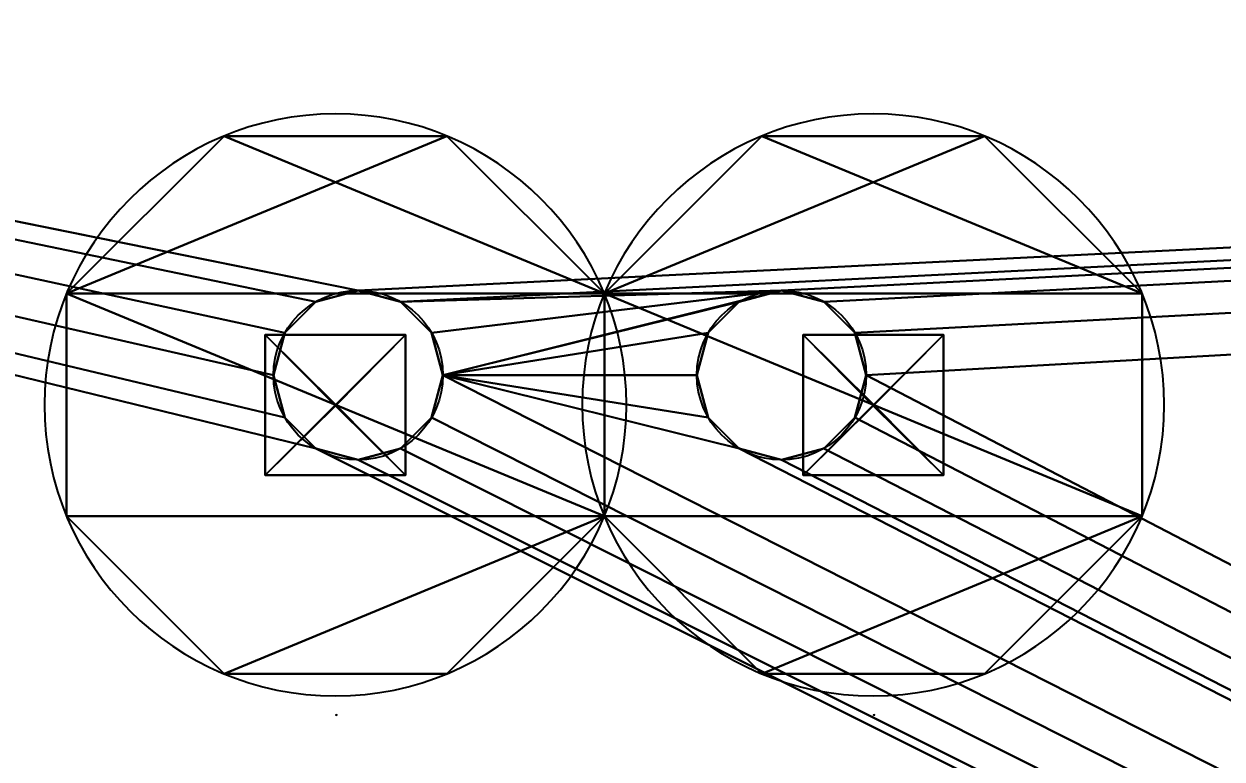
# Model space of a CAD drawing. Header units: inches. Extents: x 112.6 to 125.4, y 530.9 to 533.7.
# Drawn here: x 116.8845 to 117.1056, y 532.9974 to 533.133 of the extents above; entities that cross this region are included whole.
import ezdxf

# ---------------------------------------------------------------- set-up
doc = ezdxf.new("R2010")
doc.units = ezdxf.units.IN
doc.header["$MEASUREMENT"] = 0
doc.layers.get('0').update_dxf_attribs({"true_color": 0xff5454})

# ---------------------------------------------------------------- blocks, each defined once
blk = doc.blocks.new('Pin')
for p, q in [((36.86, 99.6, 123.9), (36.86, 99.6, 242.01)), ((78.1, 99.6, 123.9), (78.1, 99.6, 242.01)), ((7.69, 70.44, 123.9), (7.69, 70.44, 242.01)), ((107.27, 70.44, 123.9), (107.27, 70.44, 242.01)), ((7.69, 29.2, 123.9), (7.69, 29.2, 242.01)), ((107.27, 29.2, 123.9), (107.27, 29.2, 242.01)), ((36.86, 0.03, 123.9), (36.86, 0.03, 242.01)), ((78.1, 0.03, 123.9), (78.1, 0.03, 242.01))]:
    blk.add_line(p, q)
at = {"color": 53, "true_color": 0xdbda43}
for p, q in [((70.47, 62.81, 123.9), (44.49, 62.81, 123.9)), ((44.49, 62.81, 123.9), (44.49, 36.83, 123.9)), ((44.49, 36.83, 478.23), (44.49, 62.81, 478.23)), ((44.49, 62.81, 478.23), (70.47, 62.81, 478.23)), ((44.49, 62.81, 242.01), (44.49, 62.81, 478.23)), ((57.45, 49.73, 489.25), (44.49, 62.81, 478.23)), ((57.63, 49.8), (44.49, 62.81, 5.79)), ((70.47, 62.81, 5.79), (44.49, 62.81, 5.79)), ((44.49, 62.81, 5.79), (44.49, 36.83, 5.79)), ((44.49, 62.81, 123.9), (44.49, 62.81, 5.79)), ((44.49, 62.81, 242.01), (70.47, 62.81, 242.01)), ((44.49, 36.83, 242.01), (44.49, 62.81, 242.01)), ((57.45, 49.73, 489.25), (70.47, 62.81, 478.23)), ((57.63, 49.8), (70.47, 62.81, 5.79)), ((70.47, 62.81, 242.01), (70.47, 62.81, 478.23)), ((70.47, 62.81, 478.23), (70.47, 36.83, 478.23)), ((70.47, 36.83, 5.79), (70.47, 62.81, 5.79)), ((70.47, 62.81, 123.9), (70.47, 62.81, 5.79)), ((70.47, 36.83, 123.9), (70.47, 62.81, 123.9)), ((70.47, 62.81, 242.01), (70.47, 36.83, 242.01)), ((57.63, 49.8), (44.49, 36.83, 5.79)), ((57.45, 49.73, 489.25), (44.49, 36.83, 478.23)), ((57.45, 49.73, 478.23), (57.45, 49.73, 489.25)), ((57.45, 49.73, 489.25), (70.47, 36.83, 478.23)), ((57.63, 49.8), (70.47, 36.83, 5.79)), ((57.63, 49.8, 5.79), (57.63, 49.8)), ((44.49, 36.83, 123.9), (70.47, 36.83, 123.9)), ((44.49, 36.83, 242.01), (44.49, 36.83, 478.23)), ((70.47, 36.83, 478.23), (44.49, 36.83, 478.23)), ((44.49, 36.83, 5.79), (70.47, 36.83, 5.79)), ((44.49, 36.83, 123.9), (44.49, 36.83, 5.79)), ((70.47, 36.83, 242.01), (44.49, 36.83, 242.01)), ((70.47, 36.83, 242.01), (70.47, 36.83, 478.23)), ((70.47, 36.83, 123.9), (70.47, 36.83, 5.79))]:
    blk.add_line(p, q, dxfattribs=at)
blk.add_circle((57.48, 49.82, 123.9), 53.89)
at = {"color": 250, "true_color": 0x33282d}
blk.add_circle((57.48, 49.82, 242.01), 53.89, dxfattribs=at)
at = {"color": 53, "true_color": 0xdbda43}
blk.add_arc((57.48, 49.82, 123.9), 57.48, 359.7342, 359.9561, dxfattribs=at)
blk.add_arc((57.48, 49.82, 123.9), 57.48, 359.7342, 359.9561)
at = {"color": 250, "true_color": 0x33282d}
mesh = blk.add_polyface(dxfattribs=at)
corners = [(7.69, 70.44, 123.9), (7.69, 29.2, 123.9), (7.69, 49.82, 123.9), (36.86, 99.6, 123.9), (36.86, 0.03, 123.9), (78.1, 0.03, 123.9), (78.1, 99.6, 123.9), (107.27, 70.44, 123.9), (107.27, 29.2, 123.9)]
mesh.append_faces([[corners[k] for k in face] for face in [(0, 1, 2), (5, 7, 8)]], dxfattribs={"vtx0": -1, "color": 250})
mesh.append_faces([[corners[k] for k in face] for face in [(1, 3, 4), (4, 3, 5)]], dxfattribs={"vtx0": -1, "vtx1": -1, "color": 250})
mesh.append_faces([[corners[k] for k in face] for face in [(1, 0, 3), (5, 3, 6), (5, 6, 7)]], dxfattribs={"vtx0": -1, "vtx2": -1, "color": 250})
mesh = blk.add_polyface(dxfattribs=at)
corners = [(7.69, 29.2, 242.01), (7.69, 70.44, 242.01), (7.69, 49.82, 242.01), (36.86, 0.03, 242.01), (36.86, 99.6, 242.01), (78.1, 0.03, 242.01), (78.1, 99.6, 242.01), (107.27, 70.44, 242.01), (107.27, 29.2, 242.01)]
mesh.append_faces([[corners[k] for k in face] for face in [(0, 1, 2), (7, 5, 8)]], dxfattribs={"vtx0": -1, "color": 250})
mesh.append_faces([[corners[k] for k in face] for face in [(1, 3, 4), (4, 5, 6), (6, 5, 7)]], dxfattribs={"vtx0": -1, "vtx1": -1, "color": 250})
mesh.append_faces([[corners[k] for k in face] for face in [(1, 0, 3), (4, 3, 5)]], dxfattribs={"vtx0": -1, "vtx2": -1, "color": 250})
mesh = blk.add_polyface(dxfattribs=at)
corners = [(7.69, 70.44, 242.01), (36.86, 99.6, 123.9), (7.69, 70.44, 123.9), (36.86, 99.6, 242.01)]
mesh.append_faces([[corners[k] for k in face] for face in [(0, 1, 2), (1, 0, 3)]], dxfattribs={"vtx0": -1, "color": 250})
mesh = blk.add_polyface(dxfattribs=at)
corners = [(36.86, 99.6, 242.01), (78.1, 99.6, 123.9), (36.86, 99.6, 123.9), (78.1, 99.6, 242.01)]
mesh.append_faces([[corners[k] for k in face] for face in [(0, 1, 2), (1, 0, 3)]], dxfattribs={"vtx0": -1, "color": 250})
mesh = blk.add_polyface(dxfattribs=at)
corners = [(78.1, 99.6, 123.9), (107.27, 70.44, 242.01), (107.27, 70.44, 123.9), (78.1, 99.6, 242.01)]
mesh.append_faces([[corners[k] for k in face] for face in [(0, 1, 2), (1, 0, 3)]], dxfattribs={"vtx0": -1, "color": 250})
mesh = blk.add_polyface(dxfattribs=at)
corners = [(7.69, 49.82, 242.01), (7.69, 29.2, 123.9), (7.69, 29.2, 242.01), (7.69, 49.82, 123.9), (7.69, 70.44, 242.01), (7.69, 70.44, 123.9)]
mesh.append_faces([[corners[k] for k in face] for face in [(0, 1, 2), (3, 4, 5)]], dxfattribs={"vtx0": -1, "color": 250})
mesh.append_faces([[corners[k] for k in face] for face in [(1, 0, 3)]], dxfattribs={"vtx0": -1, "vtx1": -1, "color": 250})
mesh.append_faces([[corners[k] for k in face] for face in [(3, 0, 4)]], dxfattribs={"vtx0": -1, "vtx2": -1, "color": 250})
mesh = blk.add_polyface(dxfattribs=at)
corners = [(107.27, 70.44, 123.9), (107.27, 29.2, 242.01), (107.27, 29.2, 123.9), (107.27, 70.44, 242.01)]
mesh.append_faces([[corners[k] for k in face] for face in [(0, 1, 2), (1, 0, 3)]], dxfattribs={"vtx0": -1, "color": 250})
at = {"color": 53, "true_color": 0xdbda43}
mesh = blk.add_polyface(dxfattribs=at)
corners = [(44.49, 36.83, 478.23), (70.47, 62.81, 478.23), (44.49, 62.81, 478.23), (70.47, 36.83, 478.23)]
mesh.append_faces([[corners[k] for k in face] for face in [(0, 1, 2), (1, 0, 3)]], dxfattribs={"vtx0": -1, "color": 53})
mesh = blk.add_polyface(dxfattribs=at)
corners = [(70.47, 62.81, 478.23), (44.49, 62.81, 478.23), (57.45, 49.73, 489.25)]
mesh.append_faces([[corners[k] for k in face] for face in [(0, 1, 2)]], dxfattribs={"color": 53})
mesh = blk.add_polyface(dxfattribs=at)
corners = [(57.45, 49.73, 489.25), (44.49, 62.81, 478.23), (44.49, 36.83, 478.23)]
mesh.append_faces([[corners[k] for k in face] for face in [(0, 1, 2)]], dxfattribs={"color": 53})
mesh = blk.add_polyface(dxfattribs=at)
corners = [(70.47, 62.81, 5.79), (57.63, 49.8), (44.49, 62.81, 5.79)]
mesh.append_faces([[corners[k] for k in face] for face in [(0, 1, 2)]], dxfattribs={"color": 53})
mesh = blk.add_polyface(dxfattribs=at)
corners = [(70.47, 62.81, 5.79), (44.49, 36.83, 5.79), (44.49, 62.81, 5.79), (70.47, 36.83, 5.79)]
mesh.append_faces([[corners[k] for k in face] for face in [(0, 1, 2), (1, 0, 3)]], dxfattribs={"vtx0": -1, "color": 53})
mesh = blk.add_polyface(dxfattribs=at)
corners = [(44.49, 62.81, 123.9), (44.49, 36.83, 5.79), (44.49, 36.83, 123.9), (44.49, 62.81, 5.79)]
mesh.append_faces([[corners[k] for k in face] for face in [(0, 1, 2), (1, 0, 3)]], dxfattribs={"vtx0": -1, "color": 53})
mesh = blk.add_polyface(dxfattribs=at)
corners = [(57.63, 49.8), (44.49, 36.83, 5.79), (44.49, 62.81, 5.79)]
mesh.append_faces([[corners[k] for k in face] for face in [(0, 1, 2)]], dxfattribs={"color": 53})
mesh = blk.add_polyface(dxfattribs=at)
corners = [(44.49, 62.81, 123.9), (70.47, 62.81, 5.79), (44.49, 62.81, 5.79), (70.47, 62.81, 123.9)]
mesh.append_faces([[corners[k] for k in face] for face in [(0, 1, 2), (1, 0, 3)]], dxfattribs={"vtx0": -1, "color": 53})
mesh = blk.add_polyface(dxfattribs=at)
corners = [(44.49, 62.81, 478.23), (70.47, 62.81, 242.01), (44.49, 62.81, 242.01), (70.47, 62.81, 478.23)]
mesh.append_faces([[corners[k] for k in face] for face in [(0, 1, 2), (1, 0, 3)]], dxfattribs={"vtx0": -1, "color": 53})
mesh = blk.add_polyface(dxfattribs=at)
corners = [(44.49, 62.81, 478.23), (44.49, 36.83, 242.01), (44.49, 36.83, 478.23), (44.49, 62.81, 242.01)]
mesh.append_faces([[corners[k] for k in face] for face in [(0, 1, 2), (1, 0, 3)]], dxfattribs={"vtx0": -1, "color": 53})
mesh = blk.add_polyface(dxfattribs=at)
corners = [(70.47, 62.81, 478.23), (57.45, 49.73, 489.25), (70.47, 36.83, 478.23)]
mesh.append_faces([[corners[k] for k in face] for face in [(0, 1, 2)]], dxfattribs={"color": 53})
mesh = blk.add_polyface(dxfattribs=at)
corners = [(70.47, 62.81, 5.79), (70.47, 36.83, 5.79), (57.63, 49.8)]
mesh.append_faces([[corners[k] for k in face] for face in [(0, 1, 2)]], dxfattribs={"color": 53})
mesh = blk.add_polyface(dxfattribs=at)
corners = [(70.47, 62.81, 5.79), (70.47, 36.83, 123.9), (70.47, 36.83, 5.79), (70.47, 62.81, 123.9)]
mesh.append_faces([[corners[k] for k in face] for face in [(0, 1, 2), (1, 0, 3)]], dxfattribs={"vtx0": -1, "color": 53})
mesh = blk.add_polyface(dxfattribs=at)
corners = [(70.47, 62.81, 242.01), (70.47, 36.83, 478.23), (70.47, 36.83, 242.01), (70.47, 62.81, 478.23)]
mesh.append_faces([[corners[k] for k in face] for face in [(0, 1, 2), (1, 0, 3)]], dxfattribs={"vtx0": -1, "color": 53})
mesh = blk.add_polyface(dxfattribs=at)
corners = [(70.47, 36.83, 5.79), (44.49, 36.83, 5.79), (57.63, 49.8)]
mesh.append_faces([[corners[k] for k in face] for face in [(0, 1, 2)]], dxfattribs={"color": 53})
mesh = blk.add_polyface(dxfattribs=at)
corners = [(70.47, 36.83, 478.23), (57.45, 49.73, 489.25), (44.49, 36.83, 478.23)]
mesh.append_faces([[corners[k] for k in face] for face in [(0, 1, 2)]], dxfattribs={"color": 53})
at = {"color": 250, "true_color": 0x33282d}
mesh = blk.add_polyface(dxfattribs=at)
corners = [(114.96, 49.74, 123.9), (114.85, 49.55, 123.9), (114.94, 49.77, 123.9)]
mesh.append_faces([[corners[k] for k in face] for face in [(0, 1, 2)]], dxfattribs={"color": 250})
at = {"color": 53, "true_color": 0xdbda43}
mesh = blk.add_polyface(dxfattribs=at)
corners = [(70.47, 36.83, 123.9), (44.49, 36.83, 5.79), (70.47, 36.83, 5.79), (44.49, 36.83, 123.9)]
mesh.append_faces([[corners[k] for k in face] for face in [(0, 1, 2), (1, 0, 3)]], dxfattribs={"vtx0": -1, "color": 53})
mesh = blk.add_polyface(dxfattribs=at)
corners = [(70.47, 36.83, 478.23), (44.49, 36.83, 242.01), (70.47, 36.83, 242.01), (44.49, 36.83, 478.23)]
mesh.append_faces([[corners[k] for k in face] for face in [(0, 1, 2), (1, 0, 3)]], dxfattribs={"vtx0": -1, "color": 53})
at = {"color": 250, "true_color": 0x33282d}
mesh = blk.add_polyface(dxfattribs=at)
corners = [(7.69, 29.2, 242.01), (36.86, 0.03, 123.9), (36.86, 0.03, 242.01), (7.69, 29.2, 123.9)]
mesh.append_faces([[corners[k] for k in face] for face in [(0, 1, 2), (1, 0, 3)]], dxfattribs={"vtx0": -1, "color": 250})
mesh = blk.add_polyface(dxfattribs=at)
corners = [(107.27, 29.2, 242.01), (78.1, 0.03, 123.9), (107.27, 29.2, 123.9), (78.1, 0.03, 242.01)]
mesh.append_faces([[corners[k] for k in face] for face in [(0, 1, 2), (1, 0, 3)]], dxfattribs={"vtx0": -1, "color": 250})
mesh = blk.add_polyface(dxfattribs=at)
corners = [(78.1, 0.03, 242.01), (36.86, 0.03, 123.9), (78.1, 0.03, 123.9), (36.86, 0.03, 242.01)]
mesh.append_faces([[corners[k] for k in face] for face in [(0, 1, 2), (1, 0, 3)]], dxfattribs={"vtx0": -1, "color": 250})
blk = doc.blocks.new('Componente_1')
at = {"xscale": 1.004299999999999, "yscale": 1.004299999999999, "zscale": 1.004299999999999, "rotation": 90.00000000000001}
for p in [(100.03, -7.73), (200.03, -7.73)]:
    blk.add_blockref('Pin', p, dxfattribs=at)
blk = doc.blocks.new('1X2')
blk.add_blockref('Componente_1', (-100.01, -50.06, -124.43))
blk = doc.blocks.new('_1')
blk = doc.blocks.new('_2')
blk = doc.blocks.new('_3')
blk = doc.blocks.new('6MM_SWITCH')
ref = blk.add_blockref('_2', (0, 0))
ref.add_attrib('Skp_GroupInstanceName', 'CB315FP', (0, 0), dxfattribs={"height": 1})
ref = blk.add_blockref('_1', (0, 0))
ref.add_attrib('Skp_GroupInstanceName', 'CB315FP', (0, 0), dxfattribs={"height": 1})
ref = blk.add_blockref('_3', (0, 0))
ref.add_attrib('Skp_GroupInstanceName', 'CB315FP', (0, 0), dxfattribs={"height": 1})

msp = doc.modelspace()

# ---------------------------------------------------------------- linework, layer by layer
for p, q in [((116.94618, 533.08385, -409.97273), (116.94618, 533.08385, -410.03523)), ((117.0243, 533.08385, -409.97273), (117.0243, 533.08385, -410.03523)), ((116.93836, 533.08175, -409.97273), (116.93836, 533.08175, -410.03523)), ((116.95399, 533.08175, -409.97273), (116.95399, 533.08175, -410.03523)), ((117.01649, 533.08175, -409.97273), (117.01649, 533.08175, -410.03523)), ((117.03212, 533.08175, -409.97273), (117.03212, 533.08175, -410.03523)), ((116.93265, 533.07603, -409.97273), (116.93265, 533.07603, -410.03523)), ((116.95971, 533.07603, -409.97273), (116.95971, 533.07603, -410.03523)), ((117.01077, 533.07603, -409.97273), (117.01077, 533.07603, -410.03523)), ((117.03784, 533.07603, -409.97273), (117.03784, 533.07603, -410.03523)), ((116.93055, 533.06822, -409.97273), (116.93055, 533.06822, -410.03523)), ((116.9618, 533.06822, -409.97273), (116.9618, 533.06822, -410.03523)), ((117.00868, 533.06822, -409.97273), (117.00868, 533.06822, -410.03523)), ((117.03993, 533.06822, -409.97273), (117.03993, 533.06822, -410.03523)), ((116.93265, 533.06041, -409.97273), (116.93265, 533.06041, -410.03523)), ((116.95971, 533.06041, -409.97273), (116.95971, 533.06041, -410.03523)), ((117.01077, 533.06041, -409.97273), (117.01077, 533.06041, -410.03523)), ((117.03784, 533.06041, -409.97273), (117.03784, 533.06041, -410.03523)), ((116.93836, 533.05469, -409.97273), (116.93836, 533.05469, -410.03523)), ((116.95399, 533.05469, -409.97273), (116.95399, 533.05469, -410.03523)), ((117.01649, 533.05469, -409.97273), (117.01649, 533.05469, -410.03523)), ((117.03212, 533.05469, -409.97273), (117.03212, 533.05469, -410.03523)), ((116.94618, 533.05259, -409.97273), (116.94618, 533.05259, -410.03523)), ((117.0243, 533.05259, -409.97273), (117.0243, 533.05259, -410.03523))]:
    msp.add_line(p, q)
for centre in [(116.94618, 533.06822, -409.97273), (116.94618, 533.06822, -410.03523), (117.0243, 533.06822, -409.97273), (117.0243, 533.06822, -410.03523)]:
    msp.add_circle(centre, 0.01563)

# ---------------------------------------------------------------- block references
at = {"xscale": 0.992217599999999, "yscale": 0.992217599999999, "zscale": 0.992217599999999}
msp.add_blockref('6MM_SWITCH', (116.37007, 532.70012, -409.97273), dxfattribs=at)
at = {"extrusion": (2.91434e-16, -3.32801e-31, -1), "xscale": 0.000992217599999999, "yscale": 0.000992217599999999, "zscale": 0.000992217599999999, "rotation": 179.9999999999999}
msp.add_blockref('1X2', (-116.99161, 533.06266, 410.04713), dxfattribs=at)

# ---------------------------------------------------------------- meshes
at = {"color": 244, "true_color": 0xa21229}
mesh = msp.add_polyface(dxfattribs=at)
corners = [(116.09135, 531.60955, -409.97273), (116.09282, 533.16875, -409.97273), (116.09135, 533.16283, -409.97273), (116.0924, 531.56598, -409.97273), (116.09417, 531.55995, -409.97273), (116.09468, 533.17456, -409.97273), (116.09633, 531.55406, -409.97273), (116.09691, 533.18023, -409.97273), (116.09887, 531.54832, -409.97273), (116.09951, 533.18575, -409.97273), (116.10178, 531.54275, -409.97273), (116.10246, 533.19108, -409.97273), (116.10505, 531.53739, -409.97273), (116.10576, 533.19621, -409.97273), (116.10867, 531.53226, -409.97273), (116.10938, 533.20111, -409.97273), (116.11261, 531.52737, -409.97273), (116.11332, 533.20576, -409.97273), (116.11686, 531.52275, -409.97273), (116.11755, 533.21015, -409.97273), (116.12141, 531.51842, -409.97273), (116.12206, 533.21425, -409.97273), (116.12623, 531.51439, -409.97273), (116.12683, 533.21805, -409.97273), (116.1313, 531.51069, -409.97273), (116.13184, 533.22153, -409.97273), (116.1366, 531.50733, -409.97273), (116.13706, 533.22467, -409.97273), (116.14212, 531.50432, -409.97273), (116.14248, 533.22746, -409.97273), (116.14781, 531.50168, -409.97273), (116.14807, 533.2299, -409.97273), (116.15367, 531.49942, -409.97273), (116.15381, 533.23196, -409.97273), (116.15966, 531.49754, -409.97273), (116.15967, 533.23364, -409.97273), (116.16577, 531.49606, -409.97273), (116.16563, 533.23494, -409.97273), (116.17166, 533.23584, -409.97273), (120.05904, 531.49606, -409.97273), (116.17773, 533.23635, -409.97273), (116.18383, 533.23646, -409.97273), (116.18992, 533.23617, -409.97273), (116.19597, 533.23548, -409.97273), (116.20197, 533.2344, -409.97273), (116.93836, 533.05469, -409.97273), (116.93265, 533.06041, -409.97273), (116.93055, 533.06822, -409.97273), (116.94618, 533.05259, -409.97273), (116.95399, 533.05469, -409.97273), (116.95971, 533.06041, -409.97273), (116.9618, 533.06822, -409.97273), (117.01649, 533.05469, -409.97273), (117.01077, 533.06041, -409.97273), (117.00868, 533.06822, -409.97273), (117.0243, 533.05259, -409.97273), (117.03212, 533.05469, -409.97273), (117.03784, 533.06041, -409.97273), (117.03993, 533.06822, -409.97273), (120.00849, 533.2344, -409.97273), (120.01524, 533.23545, -409.97273), (120.02204, 533.23607, -409.97273), (120.02887, 533.23624, -409.97273), (120.03569, 533.23596, -409.97273), (120.04248, 533.23524, -409.97273), (120.04921, 533.23407, -409.97273), (120.05585, 533.23246, -409.97273), (120.06236, 533.23043, -409.97273), (120.06371, 531.49622, -409.97273), (120.06873, 533.22797, -409.97273), (120.06837, 531.49667, -409.97273), (120.07299, 531.49744, -409.97273), (120.07493, 533.2251, -409.97273), (120.07754, 531.4985, -409.97273), (120.08093, 533.22184, -409.97273), (120.08202, 531.49986, -409.97273), (120.0867, 533.21818, -409.97273), (120.0864, 531.50151, -409.97273), (120.09066, 531.50344, -409.97273), (120.09222, 533.21416, -409.97273), (120.09478, 531.50564, -409.97273), (120.09746, 533.20979, -409.97273), (120.09876, 531.50811, -409.97273), (120.1024, 533.20508, -409.97273), (120.10256, 531.51084, -409.97273), (120.10703, 533.20006, -409.97273), (120.10618, 531.5138, -409.97273), (120.10959, 531.517, -409.97273), (120.11132, 533.19475, -409.97273), (120.11279, 531.52042, -409.97273), (120.11525, 533.18916, -409.97273), (120.11576, 531.52403, -409.97273), (120.11881, 533.18334, -409.97273), (120.11848, 531.52784, -409.97273), (120.12095, 531.53181, -409.97273), (120.12198, 533.17729, -409.97273), (120.12316, 531.53594, -409.97273), (120.12475, 533.17104, -409.97273), (120.12509, 531.5402, -409.97273), (120.12711, 533.16463, -409.97273), (120.12674, 531.54458, -409.97273), (120.1281, 531.54905, -409.97273), (120.12903, 533.15808, -409.97273), (120.12916, 531.55361, -409.97273), (120.13053, 533.15142, -409.97273), (120.12992, 531.55823, -409.97273), (120.13038, 531.56288, -409.97273), (120.13053, 531.56756, -409.97273), (116.94618, 533.08385, -409.97273), (116.93836, 533.08175, -409.97273), (116.93265, 533.07603, -409.97273), (116.95399, 533.08175, -409.97273), (117.0243, 533.08385, -409.97273), (116.95971, 533.07603, -409.97273), (117.01649, 533.08175, -409.97273), (117.01077, 533.07603, -409.97273), (117.03212, 533.08175, -409.97273), (117.03784, 533.07603, -409.97273), (116.08949, 531.58457, -409.97273), (116.0896, 531.59712, -409.97273), (116.08934, 531.59084, -409.97273), (116.09005, 531.57831, -409.97273), (116.09027, 531.60336, -409.97273), (116.09102, 531.57211, -409.97273)]
mesh.append_faces([[corners[k] for k in face] for face in [(0, 1, 2), (104, 106, 107), (118, 119, 120)]], dxfattribs={"vtx0": -1, "color": 244})
mesh.append_faces([[corners[k] for k in face] for face in [(1, 4, 5), (5, 6, 7), (7, 8, 9), (9, 10, 11), (11, 12, 13), (13, 14, 15), (15, 16, 17), (17, 18, 19), (19, 20, 21), (21, 22, 23), (23, 24, 25), (25, 26, 27), (27, 28, 29), (29, 30, 31), (31, 32, 33), (33, 34, 35), (35, 36, 37), (37, 36, 38), (38, 39, 40), (40, 39, 41), (41, 39, 42), (42, 39, 43), (43, 39, 44), (45, 39, 48), (48, 39, 49), (49, 39, 50), (50, 39, 51), (52, 39, 55), (55, 39, 56), (56, 39, 57), (57, 39, 58), (59, 39, 60), (60, 39, 61), (61, 39, 62), (62, 39, 63), (63, 39, 64), (64, 39, 65), (65, 39, 66), (66, 39, 67), (67, 68, 69), (69, 71, 72), (72, 73, 74), (74, 75, 76), (76, 78, 79), (79, 80, 81), (81, 82, 83), (83, 84, 85), (85, 87, 88), (88, 89, 90), (90, 91, 92), (92, 94, 95), (95, 96, 97), (97, 98, 99), (99, 101, 102), (102, 103, 104), (44, 108, 59), (108, 44, 109), (109, 44, 110), (110, 44, 47), (112, 51, 114), (114, 51, 115), (115, 51, 54), (119, 121, 122), (122, 123, 0)]], dxfattribs={"vtx0": -1, "vtx1": -1, "color": 244})
mesh.append_faces([[corners[k] for k in face] for face in [(1, 0, 3), (44, 39, 45), (51, 39, 52), (58, 39, 59), (59, 111, 112)]], dxfattribs={"vtx0": -1, "vtx1": -1, "vtx2": -1, "color": 244})
mesh.append_faces([[corners[k] for k in face] for face in [(1, 3, 4), (5, 4, 6), (7, 6, 8), (9, 8, 10), (11, 10, 12), (13, 12, 14), (15, 14, 16), (17, 16, 18), (19, 18, 20), (21, 20, 22), (23, 22, 24), (25, 24, 26), (27, 26, 28), (29, 28, 30), (31, 30, 32), (33, 32, 34), (35, 34, 36), (38, 36, 39), (44, 45, 46), (44, 46, 47), (51, 52, 53), (51, 53, 54), (67, 39, 68), (69, 68, 70), (69, 70, 71), (72, 71, 73), (74, 73, 75), (76, 75, 77), (76, 77, 78), (79, 78, 80), (81, 80, 82), (83, 82, 84), (85, 84, 86), (85, 86, 87), (88, 87, 89), (90, 89, 91), (92, 91, 93), (92, 93, 94), (95, 94, 96), (97, 96, 98), (99, 98, 100), (99, 100, 101), (102, 101, 103), (104, 103, 105), (104, 105, 106), (59, 108, 111), (112, 111, 113), (112, 113, 51), (59, 112, 116), (59, 116, 117), (59, 117, 58), (119, 118, 121), (122, 121, 123), (0, 123, 3)]], dxfattribs={"vtx0": -1, "vtx2": -1, "color": 244})
at = {"color": 244, "true_color": 0x98041a}
mesh = msp.add_polyface(dxfattribs=at)
corners = [(116.20197, 533.2344, -410.03523), (116.93265, 533.07603, -410.03523), (116.93055, 533.06822, -410.03523), (116.93836, 533.08175, -410.03523), (116.94618, 533.08385, -410.03523), (120.00849, 533.2344, -410.03523), (116.95399, 533.08175, -410.03523), (117.0243, 533.08385, -410.03523), (116.95971, 533.07603, -410.03523), (116.9618, 533.06822, -410.03523), (117.01649, 533.08175, -410.03523), (117.01077, 533.07603, -410.03523), (117.00868, 533.06822, -410.03523), (117.03212, 533.08175, -410.03523), (117.03784, 533.07603, -410.03523), (117.03993, 533.06822, -410.03523), (116.09282, 533.16875, -410.03523), (116.09135, 531.60955, -410.03523), (116.09135, 533.16283, -410.03523), (116.0924, 531.56598, -410.03523), (116.09417, 531.55995, -410.03523), (116.09468, 533.17456, -410.03523), (116.09633, 531.55406, -410.03523), (116.09691, 533.18023, -410.03523), (116.09887, 531.54832, -410.03523), (116.09951, 533.18575, -410.03523), (116.10178, 531.54275, -410.03523), (116.10246, 533.19108, -410.03523), (116.10505, 531.53739, -410.03523), (116.10576, 533.19621, -410.03523), (116.10867, 531.53226, -410.03523), (116.10938, 533.20111, -410.03523), (116.11261, 531.52737, -410.03523), (116.11332, 533.20576, -410.03523), (116.11686, 531.52275, -410.03523), (116.11755, 533.21015, -410.03523), (116.12141, 531.51842, -410.03523), (116.12206, 533.21425, -410.03523), (116.12623, 531.51439, -410.03523), (116.12683, 533.21805, -410.03523), (116.1313, 531.51069, -410.03523), (116.13184, 533.22153, -410.03523), (116.1366, 531.50733, -410.03523), (116.13706, 533.22467, -410.03523), (116.14212, 531.50432, -410.03523), (116.14248, 533.22746, -410.03523), (116.14781, 531.50168, -410.03523), (116.14807, 533.2299, -410.03523), (116.15367, 531.49942, -410.03523), (116.15381, 533.23196, -410.03523), (116.15966, 531.49754, -410.03523), (116.15967, 533.23364, -410.03523), (116.16577, 531.49606, -410.03523), (116.16563, 533.23494, -410.03523), (116.17166, 533.23584, -410.03523), (120.05904, 531.49606, -410.03523), (116.17773, 533.23635, -410.03523), (116.18383, 533.23646, -410.03523), (116.18992, 533.23617, -410.03523), (116.19597, 533.23548, -410.03523), (116.93836, 533.05469, -410.03523), (116.93265, 533.06041, -410.03523), (116.94618, 533.05259, -410.03523), (116.95399, 533.05469, -410.03523), (116.95971, 533.06041, -410.03523), (117.01649, 533.05469, -410.03523), (117.01077, 533.06041, -410.03523), (117.0243, 533.05259, -410.03523), (117.03212, 533.05469, -410.03523), (117.03784, 533.06041, -410.03523), (120.01524, 533.23545, -410.03523), (120.02204, 533.23607, -410.03523), (120.02887, 533.23624, -410.03523), (120.03569, 533.23596, -410.03523), (120.04248, 533.23524, -410.03523), (120.04921, 533.23407, -410.03523), (120.05585, 533.23246, -410.03523), (120.06236, 533.23043, -410.03523), (120.06371, 531.49622, -410.03523), (120.06873, 533.22797, -410.03523), (120.06837, 531.49667, -410.03523), (120.07299, 531.49744, -410.03523), (120.07493, 533.2251, -410.03523), (120.07754, 531.4985, -410.03523), (120.08093, 533.22184, -410.03523), (120.08202, 531.49986, -410.03523), (120.0867, 533.21818, -410.03523), (120.0864, 531.50151, -410.03523), (120.09066, 531.50344, -410.03523), (120.09222, 533.21416, -410.03523), (120.09478, 531.50564, -410.03523), (120.09746, 533.20979, -410.03523), (120.09876, 531.50811, -410.03523), (120.1024, 533.20508, -410.03523), (120.10256, 531.51084, -410.03523), (120.10703, 533.20006, -410.03523), (120.10618, 531.5138, -410.03523), (120.10959, 531.517, -410.03523), (120.11132, 533.19475, -410.03523), (120.11279, 531.52042, -410.03523), (120.11525, 533.18916, -410.03523), (120.11576, 531.52403, -410.03523), (120.11881, 533.18334, -410.03523), (120.11848, 531.52784, -410.03523), (120.12095, 531.53181, -410.03523), (120.12198, 533.17729, -410.03523), (120.12316, 531.53594, -410.03523), (120.12475, 533.17104, -410.03523), (120.12509, 531.5402, -410.03523), (120.12711, 533.16463, -410.03523), (120.12674, 531.54458, -410.03523), (120.1281, 531.54905, -410.03523), (120.12903, 533.15808, -410.03523), (120.12916, 531.55361, -410.03523), (120.13053, 533.15142, -410.03523), (120.12992, 531.55823, -410.03523), (120.13038, 531.56288, -410.03523), (120.13053, 531.56756, -410.03523), (116.0896, 531.59712, -410.03523), (116.08949, 531.58457, -410.03523), (116.08934, 531.59084, -410.03523), (116.09005, 531.57831, -410.03523), (116.09027, 531.60336, -410.03523), (116.09102, 531.57211, -410.03523)]
mesh.append_faces([[corners[k] for k in face] for face in [(16, 17, 18), (116, 114, 117), (118, 119, 120)]], dxfattribs={"vtx0": -1, "color": 244})
mesh.append_faces([[corners[k] for k in face] for face in [(1, 0, 3), (3, 0, 4), (4, 5, 6), (6, 7, 8), (8, 7, 9), (7, 5, 13), (13, 5, 14), (14, 5, 15), (19, 16, 20), (20, 21, 22), (22, 23, 24), (24, 25, 26), (26, 27, 28), (28, 29, 30), (30, 31, 32), (32, 33, 34), (34, 35, 36), (36, 37, 38), (38, 39, 40), (40, 41, 42), (42, 43, 44), (44, 45, 46), (46, 47, 48), (48, 49, 50), (50, 51, 52), (52, 54, 55), (60, 0, 61), (61, 0, 2), (65, 9, 66), (66, 9, 12), (55, 77, 78), (78, 79, 80), (80, 79, 81), (81, 82, 83), (83, 84, 85), (85, 86, 87), (87, 86, 88), (88, 89, 90), (90, 91, 92), (92, 93, 94), (94, 95, 96), (96, 95, 97), (97, 98, 99), (99, 100, 101), (101, 102, 103), (103, 102, 104), (104, 105, 106), (106, 107, 108), (108, 109, 110), (110, 109, 111), (111, 112, 113), (113, 114, 115), (115, 114, 116), (119, 118, 121), (121, 122, 123), (123, 17, 19)]], dxfattribs={"vtx0": -1, "vtx1": -1, "color": 244})
mesh.append_faces([[corners[k] for k in face] for face in [(6, 5, 7), (17, 16, 19), (55, 0, 60), (55, 9, 65), (55, 15, 5)]], dxfattribs={"vtx0": -1, "vtx1": -1, "vtx2": -1, "color": 244})
mesh.append_faces([[corners[k] for k in face] for face in [(0, 1, 2), (4, 0, 5), (9, 7, 10), (9, 10, 11), (9, 11, 12), (20, 16, 21), (22, 21, 23), (24, 23, 25), (26, 25, 27), (28, 27, 29), (30, 29, 31), (32, 31, 33), (34, 33, 35), (36, 35, 37), (38, 37, 39), (40, 39, 41), (42, 41, 43), (44, 43, 45), (46, 45, 47), (48, 47, 49), (50, 49, 51), (52, 51, 53), (52, 53, 54), (55, 54, 56), (55, 56, 57), (55, 57, 58), (55, 58, 59), (55, 59, 0), (55, 60, 62), (55, 62, 63), (55, 63, 64), (55, 64, 9), (55, 65, 67), (55, 67, 68), (55, 68, 69), (55, 69, 15), (55, 5, 70), (55, 70, 71), (55, 71, 72), (55, 72, 73), (55, 73, 74), (55, 74, 75), (55, 75, 76), (55, 76, 77), (78, 77, 79), (81, 79, 82), (83, 82, 84), (85, 84, 86), (88, 86, 89), (90, 89, 91), (92, 91, 93), (94, 93, 95), (97, 95, 98), (99, 98, 100), (101, 100, 102), (104, 102, 105), (106, 105, 107), (108, 107, 109), (111, 109, 112), (113, 112, 114), (121, 118, 122), (123, 122, 17)]], dxfattribs={"vtx0": -1, "vtx2": -1, "color": 244})
at = {"color": 9, "true_color": 0xc0c0c0}
mesh = msp.add_polyface(dxfattribs=at)
corners = [(116.94618, 533.08385, -409.97273), (116.93836, 533.08175, -410.03523), (116.94618, 533.08385, -410.03523), (116.93836, 533.08175, -409.97273)]
mesh.append_faces([[corners[k] for k in face] for face in [(0, 1, 2), (1, 0, 3)]], dxfattribs={"vtx0": -1, "color": 9})
mesh = msp.add_polyface(dxfattribs=at)
corners = [(116.95399, 533.08175, -409.97273), (116.94618, 533.08385, -410.03523), (116.95399, 533.08175, -410.03523), (116.94618, 533.08385, -409.97273)]
mesh.append_faces([[corners[k] for k in face] for face in [(0, 1, 2), (1, 0, 3)]], dxfattribs={"vtx0": -1, "color": 9})
mesh = msp.add_polyface(dxfattribs=at)
corners = [(117.0243, 533.08385, -409.97273), (117.01649, 533.08175, -410.03523), (117.0243, 533.08385, -410.03523), (117.01649, 533.08175, -409.97273)]
mesh.append_faces([[corners[k] for k in face] for face in [(0, 1, 2), (1, 0, 3)]], dxfattribs={"vtx0": -1, "color": 9})
mesh = msp.add_polyface(dxfattribs=at)
corners = [(117.03212, 533.08175, -409.97273), (117.0243, 533.08385, -410.03523), (117.03212, 533.08175, -410.03523), (117.0243, 533.08385, -409.97273)]
mesh.append_faces([[corners[k] for k in face] for face in [(0, 1, 2), (1, 0, 3)]], dxfattribs={"vtx0": -1, "color": 9})
mesh = msp.add_polyface(dxfattribs=at)
corners = [(116.93836, 533.08175, -409.97273), (116.93265, 533.07603, -410.03523), (116.93836, 533.08175, -410.03523), (116.93265, 533.07603, -409.97273)]
mesh.append_faces([[corners[k] for k in face] for face in [(0, 1, 2), (1, 0, 3)]], dxfattribs={"vtx0": -1, "color": 9})
mesh = msp.add_polyface(dxfattribs=at)
corners = [(116.95971, 533.07603, -409.97273), (116.95399, 533.08175, -410.03523), (116.95971, 533.07603, -410.03523), (116.95399, 533.08175, -409.97273)]
mesh.append_faces([[corners[k] for k in face] for face in [(0, 1, 2), (1, 0, 3)]], dxfattribs={"vtx0": -1, "color": 9})
mesh = msp.add_polyface(dxfattribs=at)
corners = [(117.01649, 533.08175, -410.03523), (117.01077, 533.07603, -409.97273), (117.01077, 533.07603, -410.03523), (117.01649, 533.08175, -409.97273)]
mesh.append_faces([[corners[k] for k in face] for face in [(0, 1, 2), (1, 0, 3)]], dxfattribs={"vtx0": -1, "color": 9})
mesh = msp.add_polyface(dxfattribs=at)
corners = [(117.03212, 533.08175, -409.97273), (117.03784, 533.07603, -410.03523), (117.03784, 533.07603, -409.97273), (117.03212, 533.08175, -410.03523)]
mesh.append_faces([[corners[k] for k in face] for face in [(0, 1, 2), (1, 0, 3)]], dxfattribs={"vtx0": -1, "color": 9})
mesh = msp.add_polyface(dxfattribs=at)
corners = [(116.93265, 533.07603, -410.03523), (116.93055, 533.06822, -409.97273), (116.93055, 533.06822, -410.03523), (116.93265, 533.07603, -409.97273)]
mesh.append_faces([[corners[k] for k in face] for face in [(0, 1, 2), (1, 0, 3)]], dxfattribs={"vtx0": -1, "color": 9})
mesh = msp.add_polyface(dxfattribs=at)
corners = [(116.95971, 533.07603, -409.97273), (116.9618, 533.06822, -410.03523), (116.9618, 533.06822, -409.97273), (116.95971, 533.07603, -410.03523)]
mesh.append_faces([[corners[k] for k in face] for face in [(0, 1, 2), (1, 0, 3)]], dxfattribs={"vtx0": -1, "color": 9})
mesh = msp.add_polyface(dxfattribs=at)
corners = [(117.01077, 533.07603, -410.03523), (117.00868, 533.06822, -409.97273), (117.00868, 533.06822, -410.03523), (117.01077, 533.07603, -409.97273)]
mesh.append_faces([[corners[k] for k in face] for face in [(0, 1, 2), (1, 0, 3)]], dxfattribs={"vtx0": -1, "color": 9})
mesh = msp.add_polyface(dxfattribs=at)
corners = [(117.03784, 533.07603, -409.97273), (117.03993, 533.06822, -410.03523), (117.03993, 533.06822, -409.97273), (117.03784, 533.07603, -410.03523)]
mesh.append_faces([[corners[k] for k in face] for face in [(0, 1, 2), (1, 0, 3)]], dxfattribs={"vtx0": -1, "color": 9})
mesh = msp.add_polyface(dxfattribs=at)
corners = [(116.93055, 533.06822, -410.03523), (116.93265, 533.06041, -409.97273), (116.93265, 533.06041, -410.03523), (116.93055, 533.06822, -409.97273)]
mesh.append_faces([[corners[k] for k in face] for face in [(0, 1, 2), (1, 0, 3)]], dxfattribs={"vtx0": -1, "color": 9})
mesh = msp.add_polyface(dxfattribs=at)
corners = [(116.9618, 533.06822, -409.97273), (116.95971, 533.06041, -410.03523), (116.95971, 533.06041, -409.97273), (116.9618, 533.06822, -410.03523)]
mesh.append_faces([[corners[k] for k in face] for face in [(0, 1, 2), (1, 0, 3)]], dxfattribs={"vtx0": -1, "color": 9})
mesh = msp.add_polyface(dxfattribs=at)
corners = [(117.00868, 533.06822, -410.03523), (117.01077, 533.06041, -409.97273), (117.01077, 533.06041, -410.03523), (117.00868, 533.06822, -409.97273)]
mesh.append_faces([[corners[k] for k in face] for face in [(0, 1, 2), (1, 0, 3)]], dxfattribs={"vtx0": -1, "color": 9})
mesh = msp.add_polyface(dxfattribs=at)
corners = [(117.03993, 533.06822, -409.97273), (117.03784, 533.06041, -410.03523), (117.03784, 533.06041, -409.97273), (117.03993, 533.06822, -410.03523)]
mesh.append_faces([[corners[k] for k in face] for face in [(0, 1, 2), (1, 0, 3)]], dxfattribs={"vtx0": -1, "color": 9})
mesh = msp.add_polyface(dxfattribs=at)
corners = [(116.93265, 533.06041, -409.97273), (116.93836, 533.05469, -410.03523), (116.93265, 533.06041, -410.03523), (116.93836, 533.05469, -409.97273)]
mesh.append_faces([[corners[k] for k in face] for face in [(0, 1, 2), (1, 0, 3)]], dxfattribs={"vtx0": -1, "color": 9})
mesh = msp.add_polyface(dxfattribs=at)
corners = [(116.95399, 533.05469, -409.97273), (116.95971, 533.06041, -410.03523), (116.95399, 533.05469, -410.03523), (116.95971, 533.06041, -409.97273)]
mesh.append_faces([[corners[k] for k in face] for face in [(0, 1, 2), (1, 0, 3)]], dxfattribs={"vtx0": -1, "color": 9})
mesh = msp.add_polyface(dxfattribs=at)
corners = [(117.01077, 533.06041, -409.97273), (117.01649, 533.05469, -410.03523), (117.01077, 533.06041, -410.03523), (117.01649, 533.05469, -409.97273)]
mesh.append_faces([[corners[k] for k in face] for face in [(0, 1, 2), (1, 0, 3)]], dxfattribs={"vtx0": -1, "color": 9})
mesh = msp.add_polyface(dxfattribs=at)
corners = [(117.03784, 533.06041, -409.97273), (117.03212, 533.05469, -410.03523), (117.03212, 533.05469, -409.97273), (117.03784, 533.06041, -410.03523)]
mesh.append_faces([[corners[k] for k in face] for face in [(0, 1, 2), (1, 0, 3)]], dxfattribs={"vtx0": -1, "color": 9})
mesh = msp.add_polyface(dxfattribs=at)
corners = [(116.93836, 533.05469, -409.97273), (116.94618, 533.05259, -410.03523), (116.93836, 533.05469, -410.03523), (116.94618, 533.05259, -409.97273)]
mesh.append_faces([[corners[k] for k in face] for face in [(0, 1, 2), (1, 0, 3)]], dxfattribs={"vtx0": -1, "color": 9})
mesh = msp.add_polyface(dxfattribs=at)
corners = [(116.94618, 533.05259, -409.97273), (116.95399, 533.05469, -410.03523), (116.94618, 533.05259, -410.03523), (116.95399, 533.05469, -409.97273)]
mesh.append_faces([[corners[k] for k in face] for face in [(0, 1, 2), (1, 0, 3)]], dxfattribs={"vtx0": -1, "color": 9})
mesh = msp.add_polyface(dxfattribs=at)
corners = [(117.01649, 533.05469, -409.97273), (117.0243, 533.05259, -410.03523), (117.01649, 533.05469, -410.03523), (117.0243, 533.05259, -409.97273)]
mesh.append_faces([[corners[k] for k in face] for face in [(0, 1, 2), (1, 0, 3)]], dxfattribs={"vtx0": -1, "color": 9})
mesh = msp.add_polyface(dxfattribs=at)
corners = [(117.0243, 533.05259, -409.97273), (117.03212, 533.05469, -410.03523), (117.0243, 533.05259, -410.03523), (117.03212, 533.05469, -409.97273)]
mesh.append_faces([[corners[k] for k in face] for face in [(0, 1, 2), (1, 0, 3)]], dxfattribs={"vtx0": -1, "color": 9})

doc.saveas('drawing.dxf')
